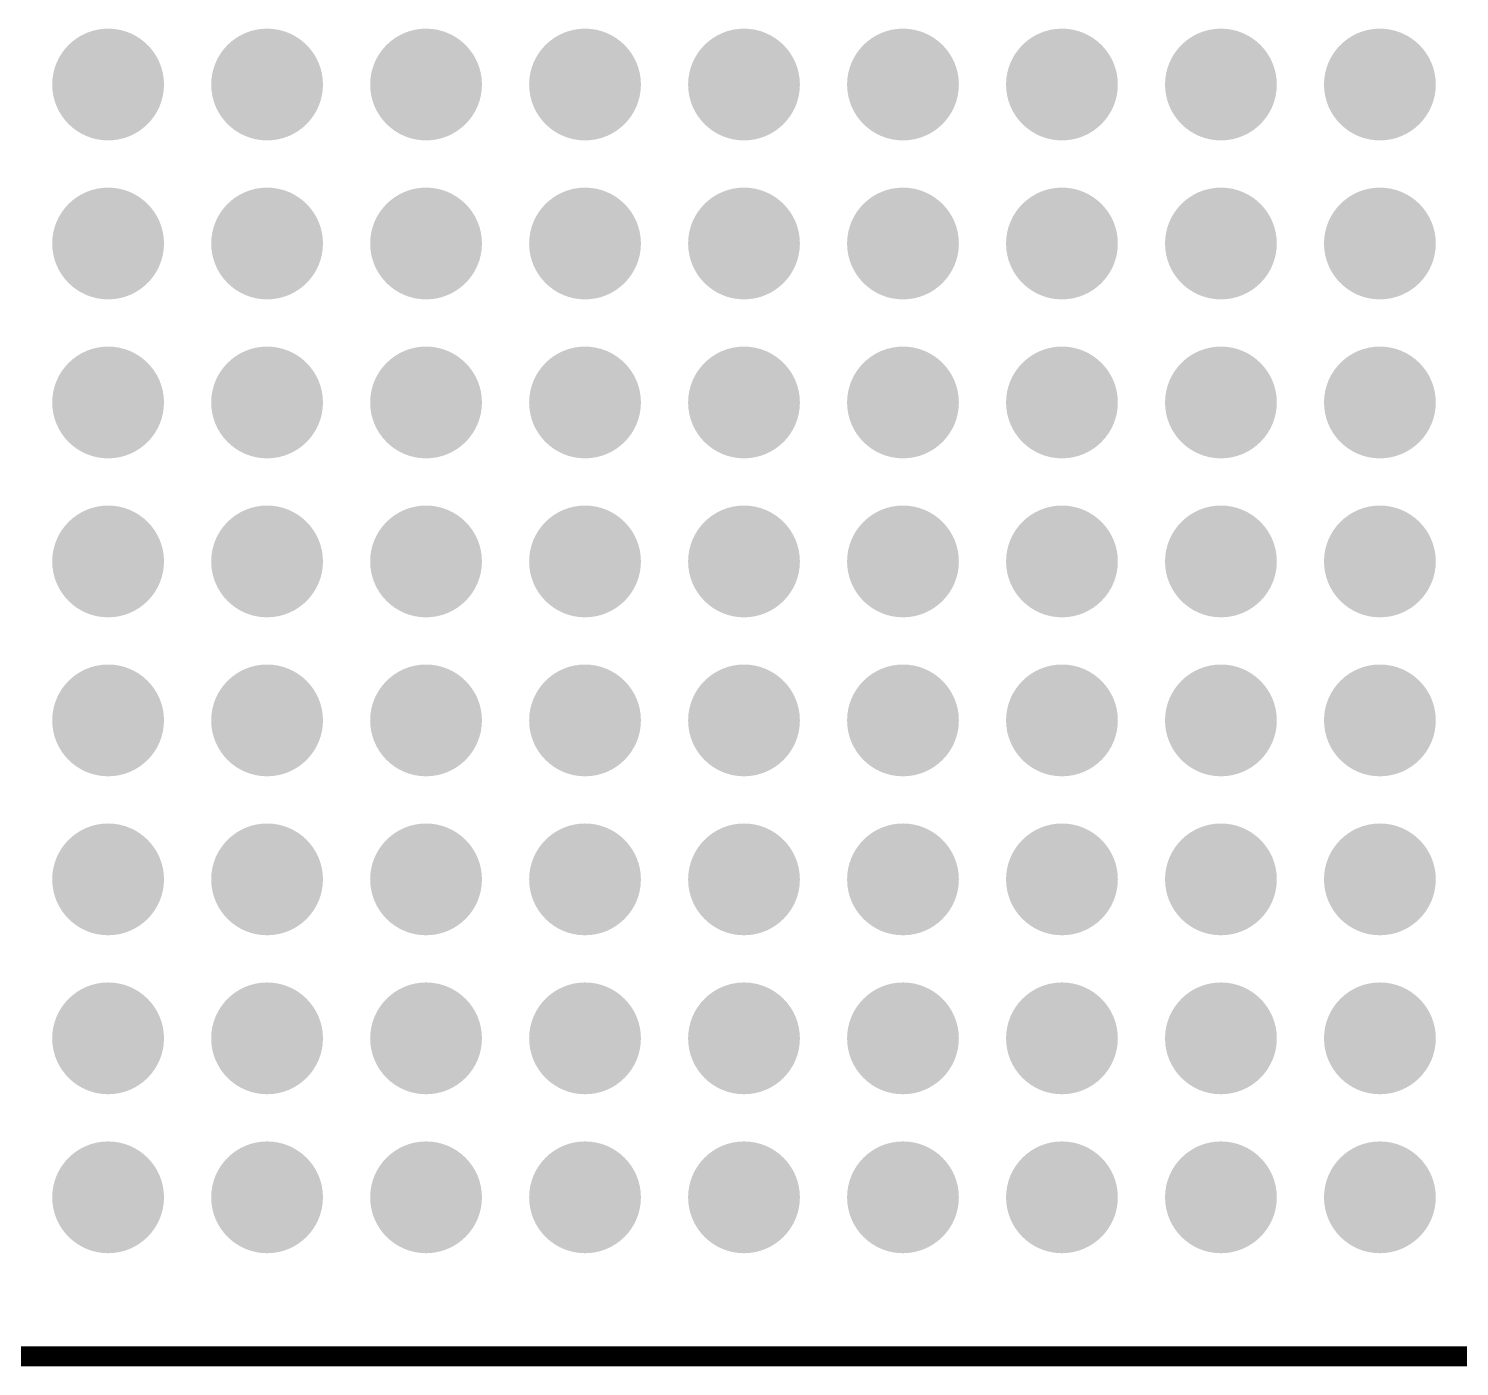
# Model space of a CAD drawing. Header units: inches. Extents: x -6.4 to 91.8, y -6.4 to 92.5.
# Drawn here: x 47.47 to 56.47, y 20.04 to 28.45 of the extents above; entities that cross this region are included whole.
import ezdxf

# ---------------------------------------------------------------- set-up
doc = ezdxf.new("R2010")
doc.units = ezdxf.units.IN
for name, color, linetype in [('Mechanical 13', 56, 'Continuous'), ('TOP', 1, 'Continuous'), ('Top Paste', 8, 'Continuous'), ('Top Solder', 216, 'Continuous')]:
    doc.layers.add(name, color=color, linetype=linetype)

msp = doc.modelspace()

# ---------------------------------------------------------------- hatches: boundary and pattern name
at = {"layer": 'TOP'}
h = msp.add_hatch(color=1, dxfattribs=at)
edge = h.paths.add_edge_path()
edge.add_arc((47.972, 28.102), 0.25, 0, 360)
h = msp.add_hatch(color=1, dxfattribs=at)
edge = h.paths.add_edge_path()
edge.add_arc((48.972, 28.102), 0.25, 0, 360)
h = msp.add_hatch(color=1, dxfattribs=at)
edge = h.paths.add_edge_path()
edge.add_arc((49.972, 28.102), 0.25, 0, 360)
h = msp.add_hatch(color=1, dxfattribs=at)
edge = h.paths.add_edge_path()
edge.add_arc((50.972, 28.102), 0.25, 0, 360)
h = msp.add_hatch(color=1, dxfattribs=at)
edge = h.paths.add_edge_path()
edge.add_arc((51.972, 28.102), 0.25, 0, 360)
h = msp.add_hatch(color=1, dxfattribs=at)
edge = h.paths.add_edge_path()
edge.add_arc((52.972, 28.102), 0.25, 0, 360)
h = msp.add_hatch(color=1, dxfattribs=at)
edge = h.paths.add_edge_path()
edge.add_arc((53.972, 28.102), 0.25, 0, 360)
h = msp.add_hatch(color=1, dxfattribs=at)
edge = h.paths.add_edge_path()
edge.add_arc((54.972, 28.102), 0.25, 0, 360)
h = msp.add_hatch(color=1, dxfattribs=at)
edge = h.paths.add_edge_path()
edge.add_arc((55.972, 28.102), 0.25, 0, 360)
h = msp.add_hatch(color=1, dxfattribs=at)
edge = h.paths.add_edge_path()
edge.add_arc((47.972, 27.102), 0.25, 0, 360)
h = msp.add_hatch(color=1, dxfattribs=at)
edge = h.paths.add_edge_path()
edge.add_arc((48.972, 27.102), 0.25, 0, 360)
h = msp.add_hatch(color=1, dxfattribs=at)
edge = h.paths.add_edge_path()
edge.add_arc((49.972, 27.102), 0.25, 0, 360)
h = msp.add_hatch(color=1, dxfattribs=at)
edge = h.paths.add_edge_path()
edge.add_arc((50.972, 27.102), 0.25, 0, 360)
h = msp.add_hatch(color=1, dxfattribs=at)
edge = h.paths.add_edge_path()
edge.add_arc((51.972, 27.102), 0.25, 0, 360)
h = msp.add_hatch(color=1, dxfattribs=at)
edge = h.paths.add_edge_path()
edge.add_arc((52.972, 27.102), 0.25, 0, 360)
h = msp.add_hatch(color=1, dxfattribs=at)
edge = h.paths.add_edge_path()
edge.add_arc((53.972, 27.102), 0.25, 0, 360)
h = msp.add_hatch(color=1, dxfattribs=at)
edge = h.paths.add_edge_path()
edge.add_arc((54.972, 27.102), 0.25, 0, 360)
h = msp.add_hatch(color=1, dxfattribs=at)
edge = h.paths.add_edge_path()
edge.add_arc((55.972, 27.102), 0.25, 0, 360)
h = msp.add_hatch(color=1, dxfattribs=at)
edge = h.paths.add_edge_path()
edge.add_arc((47.972, 26.102), 0.25, 0, 360)
h = msp.add_hatch(color=1, dxfattribs=at)
edge = h.paths.add_edge_path()
edge.add_arc((48.972, 26.102), 0.25, 0, 360)
h = msp.add_hatch(color=1, dxfattribs=at)
edge = h.paths.add_edge_path()
edge.add_arc((49.972, 26.102), 0.25, 0, 360)
h = msp.add_hatch(color=1, dxfattribs=at)
edge = h.paths.add_edge_path()
edge.add_arc((50.972, 26.102), 0.25, 0, 360)
h = msp.add_hatch(color=1, dxfattribs=at)
edge = h.paths.add_edge_path()
edge.add_arc((51.972, 26.102), 0.25, 0, 360)
h = msp.add_hatch(color=1, dxfattribs=at)
edge = h.paths.add_edge_path()
edge.add_arc((52.972, 26.102), 0.25, 0, 360)
h = msp.add_hatch(color=1, dxfattribs=at)
edge = h.paths.add_edge_path()
edge.add_arc((53.972, 26.102), 0.25, 0, 360)
h = msp.add_hatch(color=1, dxfattribs=at)
edge = h.paths.add_edge_path()
edge.add_arc((54.972, 26.102), 0.25, 0, 360)
h = msp.add_hatch(color=1, dxfattribs=at)
edge = h.paths.add_edge_path()
edge.add_arc((55.972, 26.102), 0.25, 0, 360)
h = msp.add_hatch(color=1, dxfattribs=at)
edge = h.paths.add_edge_path()
edge.add_arc((47.972, 25.102), 0.25, 0, 360)
h = msp.add_hatch(color=1, dxfattribs=at)
edge = h.paths.add_edge_path()
edge.add_arc((48.972, 25.102), 0.25, 0, 360)
h = msp.add_hatch(color=1, dxfattribs=at)
edge = h.paths.add_edge_path()
edge.add_arc((49.972, 25.102), 0.25, 0, 360)
h = msp.add_hatch(color=1, dxfattribs=at)
edge = h.paths.add_edge_path()
edge.add_arc((50.972, 25.102), 0.25, 0, 360)
h = msp.add_hatch(color=1, dxfattribs=at)
edge = h.paths.add_edge_path()
edge.add_arc((51.972, 25.102), 0.25, 0, 360)
h = msp.add_hatch(color=1, dxfattribs=at)
edge = h.paths.add_edge_path()
edge.add_arc((52.972, 25.102), 0.25, 0, 360)
h = msp.add_hatch(color=1, dxfattribs=at)
edge = h.paths.add_edge_path()
edge.add_arc((53.972, 25.102), 0.25, 0, 360)
h = msp.add_hatch(color=1, dxfattribs=at)
edge = h.paths.add_edge_path()
edge.add_arc((54.972, 25.102), 0.25, 0, 360)
h = msp.add_hatch(color=1, dxfattribs=at)
edge = h.paths.add_edge_path()
edge.add_arc((55.972, 25.102), 0.25, 0, 360)
h = msp.add_hatch(color=1, dxfattribs=at)
edge = h.paths.add_edge_path()
edge.add_arc((47.972, 24.102), 0.25, 0, 360)
h = msp.add_hatch(color=1, dxfattribs=at)
edge = h.paths.add_edge_path()
edge.add_arc((48.972, 24.102), 0.25, 0, 360)
h = msp.add_hatch(color=1, dxfattribs=at)
edge = h.paths.add_edge_path()
edge.add_arc((49.972, 24.102), 0.25, 0, 360)
h = msp.add_hatch(color=1, dxfattribs=at)
edge = h.paths.add_edge_path()
edge.add_arc((50.972, 24.102), 0.25, 0, 360)
h = msp.add_hatch(color=1, dxfattribs=at)
edge = h.paths.add_edge_path()
edge.add_arc((51.972, 24.102), 0.25, 0, 360)
h = msp.add_hatch(color=1, dxfattribs=at)
edge = h.paths.add_edge_path()
edge.add_arc((52.972, 24.102), 0.25, 0, 360)
h = msp.add_hatch(color=1, dxfattribs=at)
edge = h.paths.add_edge_path()
edge.add_arc((53.972, 24.102), 0.25, 0, 360)
h = msp.add_hatch(color=1, dxfattribs=at)
edge = h.paths.add_edge_path()
edge.add_arc((54.972, 24.102), 0.25, 0, 360)
h = msp.add_hatch(color=1, dxfattribs=at)
edge = h.paths.add_edge_path()
edge.add_arc((55.972, 24.102), 0.25, 0, 360)
h = msp.add_hatch(color=1, dxfattribs=at)
edge = h.paths.add_edge_path()
edge.add_arc((47.972, 23.102), 0.25, 0, 360)
h = msp.add_hatch(color=1, dxfattribs=at)
edge = h.paths.add_edge_path()
edge.add_arc((48.972, 23.102), 0.25, 0, 360)
h = msp.add_hatch(color=1, dxfattribs=at)
edge = h.paths.add_edge_path()
edge.add_arc((49.972, 23.102), 0.25, 0, 360)
h = msp.add_hatch(color=1, dxfattribs=at)
edge = h.paths.add_edge_path()
edge.add_arc((50.972, 23.102), 0.25, 0, 360)
h = msp.add_hatch(color=1, dxfattribs=at)
edge = h.paths.add_edge_path()
edge.add_arc((51.972, 23.102), 0.25, 0, 360)
h = msp.add_hatch(color=1, dxfattribs=at)
edge = h.paths.add_edge_path()
edge.add_arc((52.972, 23.102), 0.25, 0, 360)
h = msp.add_hatch(color=1, dxfattribs=at)
edge = h.paths.add_edge_path()
edge.add_arc((53.972, 23.102), 0.25, 0, 360)
h = msp.add_hatch(color=1, dxfattribs=at)
edge = h.paths.add_edge_path()
edge.add_arc((54.972, 23.102), 0.25, 0, 360)
h = msp.add_hatch(color=1, dxfattribs=at)
edge = h.paths.add_edge_path()
edge.add_arc((55.972, 23.102), 0.25, 0, 360)
h = msp.add_hatch(color=1, dxfattribs=at)
edge = h.paths.add_edge_path()
edge.add_arc((47.972, 22.102), 0.25, 0, 360)
h = msp.add_hatch(color=1, dxfattribs=at)
edge = h.paths.add_edge_path()
edge.add_arc((48.972, 22.102), 0.25, 0, 360)
h = msp.add_hatch(color=1, dxfattribs=at)
edge = h.paths.add_edge_path()
edge.add_arc((49.972, 22.102), 0.25, 0, 360)
h = msp.add_hatch(color=1, dxfattribs=at)
edge = h.paths.add_edge_path()
edge.add_arc((50.972, 22.102), 0.25, 0, 360)
h = msp.add_hatch(color=1, dxfattribs=at)
edge = h.paths.add_edge_path()
edge.add_arc((51.972, 22.102), 0.25, 0, 360)
h = msp.add_hatch(color=1, dxfattribs=at)
edge = h.paths.add_edge_path()
edge.add_arc((52.972, 22.102), 0.25, 0, 360)
h = msp.add_hatch(color=1, dxfattribs=at)
edge = h.paths.add_edge_path()
edge.add_arc((53.972, 22.102), 0.25, 0, 360)
h = msp.add_hatch(color=1, dxfattribs=at)
edge = h.paths.add_edge_path()
edge.add_arc((54.972, 22.102), 0.25, 0, 360)
h = msp.add_hatch(color=1, dxfattribs=at)
edge = h.paths.add_edge_path()
edge.add_arc((55.972, 22.102), 0.25, 0, 360)
h = msp.add_hatch(color=1, dxfattribs=at)
edge = h.paths.add_edge_path()
edge.add_arc((47.972, 21.102), 0.25, 0, 360)
h = msp.add_hatch(color=1, dxfattribs=at)
edge = h.paths.add_edge_path()
edge.add_arc((48.972, 21.102), 0.25, 0, 360)
h = msp.add_hatch(color=1, dxfattribs=at)
edge = h.paths.add_edge_path()
edge.add_arc((49.972, 21.102), 0.25, 0, 360)
h = msp.add_hatch(color=1, dxfattribs=at)
edge = h.paths.add_edge_path()
edge.add_arc((50.972, 21.102), 0.25, 0, 360)
h = msp.add_hatch(color=1, dxfattribs=at)
edge = h.paths.add_edge_path()
edge.add_arc((51.972, 21.102), 0.25, 0, 360)
h = msp.add_hatch(color=1, dxfattribs=at)
edge = h.paths.add_edge_path()
edge.add_arc((52.972, 21.102), 0.25, 0, 360)
h = msp.add_hatch(color=1, dxfattribs=at)
edge = h.paths.add_edge_path()
edge.add_arc((53.972, 21.102), 0.25, 0, 360)
h = msp.add_hatch(color=1, dxfattribs=at)
edge = h.paths.add_edge_path()
edge.add_arc((54.972, 21.102), 0.25, 0, 360)
h = msp.add_hatch(color=1, dxfattribs=at)
edge = h.paths.add_edge_path()
edge.add_arc((55.972, 21.102), 0.25, 0, 360)
at = {"layer": 'Top Paste'}
h = msp.add_hatch(color=8, dxfattribs=at)
edge = h.paths.add_edge_path()
edge.add_arc((47.972, 28.102), 0.25, 0, 360)
h = msp.add_hatch(color=8, dxfattribs=at)
edge = h.paths.add_edge_path()
edge.add_arc((48.972, 28.102), 0.25, 0, 360)
h = msp.add_hatch(color=8, dxfattribs=at)
edge = h.paths.add_edge_path()
edge.add_arc((49.972, 28.102), 0.25, 0, 360)
h = msp.add_hatch(color=8, dxfattribs=at)
edge = h.paths.add_edge_path()
edge.add_arc((50.972, 28.102), 0.25, 0, 360)
h = msp.add_hatch(color=8, dxfattribs=at)
edge = h.paths.add_edge_path()
edge.add_arc((51.972, 28.102), 0.25, 0, 360)
h = msp.add_hatch(color=8, dxfattribs=at)
edge = h.paths.add_edge_path()
edge.add_arc((52.972, 28.102), 0.25, 0, 360)
h = msp.add_hatch(color=8, dxfattribs=at)
edge = h.paths.add_edge_path()
edge.add_arc((53.972, 28.102), 0.25, 0, 360)
h = msp.add_hatch(color=8, dxfattribs=at)
edge = h.paths.add_edge_path()
edge.add_arc((54.972, 28.102), 0.25, 0, 360)
h = msp.add_hatch(color=8, dxfattribs=at)
edge = h.paths.add_edge_path()
edge.add_arc((55.972, 28.102), 0.25, 0, 360)
h = msp.add_hatch(color=8, dxfattribs=at)
edge = h.paths.add_edge_path()
edge.add_arc((47.972, 27.102), 0.25, 0, 360)
h = msp.add_hatch(color=8, dxfattribs=at)
edge = h.paths.add_edge_path()
edge.add_arc((48.972, 27.102), 0.25, 0, 360)
h = msp.add_hatch(color=8, dxfattribs=at)
edge = h.paths.add_edge_path()
edge.add_arc((49.972, 27.102), 0.25, 0, 360)
h = msp.add_hatch(color=8, dxfattribs=at)
edge = h.paths.add_edge_path()
edge.add_arc((50.972, 27.102), 0.25, 0, 360)
h = msp.add_hatch(color=8, dxfattribs=at)
edge = h.paths.add_edge_path()
edge.add_arc((51.972, 27.102), 0.25, 0, 360)
h = msp.add_hatch(color=8, dxfattribs=at)
edge = h.paths.add_edge_path()
edge.add_arc((52.972, 27.102), 0.25, 0, 360)
h = msp.add_hatch(color=8, dxfattribs=at)
edge = h.paths.add_edge_path()
edge.add_arc((53.972, 27.102), 0.25, 0, 360)
h = msp.add_hatch(color=8, dxfattribs=at)
edge = h.paths.add_edge_path()
edge.add_arc((54.972, 27.102), 0.25, 0, 360)
h = msp.add_hatch(color=8, dxfattribs=at)
edge = h.paths.add_edge_path()
edge.add_arc((55.972, 27.102), 0.25, 0, 360)
h = msp.add_hatch(color=8, dxfattribs=at)
edge = h.paths.add_edge_path()
edge.add_arc((47.972, 26.102), 0.25, 0, 360)
h = msp.add_hatch(color=8, dxfattribs=at)
edge = h.paths.add_edge_path()
edge.add_arc((48.972, 26.102), 0.25, 0, 360)
h = msp.add_hatch(color=8, dxfattribs=at)
edge = h.paths.add_edge_path()
edge.add_arc((49.972, 26.102), 0.25, 0, 360)
h = msp.add_hatch(color=8, dxfattribs=at)
edge = h.paths.add_edge_path()
edge.add_arc((50.972, 26.102), 0.25, 0, 360)
h = msp.add_hatch(color=8, dxfattribs=at)
edge = h.paths.add_edge_path()
edge.add_arc((51.972, 26.102), 0.25, 0, 360)
h = msp.add_hatch(color=8, dxfattribs=at)
edge = h.paths.add_edge_path()
edge.add_arc((52.972, 26.102), 0.25, 0, 360)
h = msp.add_hatch(color=8, dxfattribs=at)
edge = h.paths.add_edge_path()
edge.add_arc((53.972, 26.102), 0.25, 0, 360)
h = msp.add_hatch(color=8, dxfattribs=at)
edge = h.paths.add_edge_path()
edge.add_arc((54.972, 26.102), 0.25, 0, 360)
h = msp.add_hatch(color=8, dxfattribs=at)
edge = h.paths.add_edge_path()
edge.add_arc((55.972, 26.102), 0.25, 0, 360)
h = msp.add_hatch(color=8, dxfattribs=at)
edge = h.paths.add_edge_path()
edge.add_arc((47.972, 25.102), 0.25, 0, 360)
h = msp.add_hatch(color=8, dxfattribs=at)
edge = h.paths.add_edge_path()
edge.add_arc((48.972, 25.102), 0.25, 0, 360)
h = msp.add_hatch(color=8, dxfattribs=at)
edge = h.paths.add_edge_path()
edge.add_arc((49.972, 25.102), 0.25, 0, 360)
h = msp.add_hatch(color=8, dxfattribs=at)
edge = h.paths.add_edge_path()
edge.add_arc((50.972, 25.102), 0.25, 0, 360)
h = msp.add_hatch(color=8, dxfattribs=at)
edge = h.paths.add_edge_path()
edge.add_arc((51.972, 25.102), 0.25, 0, 360)
h = msp.add_hatch(color=8, dxfattribs=at)
edge = h.paths.add_edge_path()
edge.add_arc((52.972, 25.102), 0.25, 0, 360)
h = msp.add_hatch(color=8, dxfattribs=at)
edge = h.paths.add_edge_path()
edge.add_arc((53.972, 25.102), 0.25, 0, 360)
h = msp.add_hatch(color=8, dxfattribs=at)
edge = h.paths.add_edge_path()
edge.add_arc((54.972, 25.102), 0.25, 0, 360)
h = msp.add_hatch(color=8, dxfattribs=at)
edge = h.paths.add_edge_path()
edge.add_arc((55.972, 25.102), 0.25, 0, 360)
h = msp.add_hatch(color=8, dxfattribs=at)
edge = h.paths.add_edge_path()
edge.add_arc((47.972, 24.102), 0.25, 0, 360)
h = msp.add_hatch(color=8, dxfattribs=at)
edge = h.paths.add_edge_path()
edge.add_arc((48.972, 24.102), 0.25, 0, 360)
h = msp.add_hatch(color=8, dxfattribs=at)
edge = h.paths.add_edge_path()
edge.add_arc((49.972, 24.102), 0.25, 0, 360)
h = msp.add_hatch(color=8, dxfattribs=at)
edge = h.paths.add_edge_path()
edge.add_arc((50.972, 24.102), 0.25, 0, 360)
h = msp.add_hatch(color=8, dxfattribs=at)
edge = h.paths.add_edge_path()
edge.add_arc((51.972, 24.102), 0.25, 0, 360)
h = msp.add_hatch(color=8, dxfattribs=at)
edge = h.paths.add_edge_path()
edge.add_arc((52.972, 24.102), 0.25, 0, 360)
h = msp.add_hatch(color=8, dxfattribs=at)
edge = h.paths.add_edge_path()
edge.add_arc((53.972, 24.102), 0.25, 0, 360)
h = msp.add_hatch(color=8, dxfattribs=at)
edge = h.paths.add_edge_path()
edge.add_arc((54.972, 24.102), 0.25, 0, 360)
h = msp.add_hatch(color=8, dxfattribs=at)
edge = h.paths.add_edge_path()
edge.add_arc((55.972, 24.102), 0.25, 0, 360)
h = msp.add_hatch(color=8, dxfattribs=at)
edge = h.paths.add_edge_path()
edge.add_arc((47.972, 23.102), 0.25, 0, 360)
h = msp.add_hatch(color=8, dxfattribs=at)
edge = h.paths.add_edge_path()
edge.add_arc((48.972, 23.102), 0.25, 0, 360)
h = msp.add_hatch(color=8, dxfattribs=at)
edge = h.paths.add_edge_path()
edge.add_arc((49.972, 23.102), 0.25, 0, 360)
h = msp.add_hatch(color=8, dxfattribs=at)
edge = h.paths.add_edge_path()
edge.add_arc((50.972, 23.102), 0.25, 0, 360)
h = msp.add_hatch(color=8, dxfattribs=at)
edge = h.paths.add_edge_path()
edge.add_arc((51.972, 23.102), 0.25, 0, 360)
h = msp.add_hatch(color=8, dxfattribs=at)
edge = h.paths.add_edge_path()
edge.add_arc((52.972, 23.102), 0.25, 0, 360)
h = msp.add_hatch(color=8, dxfattribs=at)
edge = h.paths.add_edge_path()
edge.add_arc((53.972, 23.102), 0.25, 0, 360)
h = msp.add_hatch(color=8, dxfattribs=at)
edge = h.paths.add_edge_path()
edge.add_arc((54.972, 23.102), 0.25, 0, 360)
h = msp.add_hatch(color=8, dxfattribs=at)
edge = h.paths.add_edge_path()
edge.add_arc((55.972, 23.102), 0.25, 0, 360)
h = msp.add_hatch(color=8, dxfattribs=at)
edge = h.paths.add_edge_path()
edge.add_arc((47.972, 22.102), 0.25, 0, 360)
h = msp.add_hatch(color=8, dxfattribs=at)
edge = h.paths.add_edge_path()
edge.add_arc((48.972, 22.102), 0.25, 0, 360)
h = msp.add_hatch(color=8, dxfattribs=at)
edge = h.paths.add_edge_path()
edge.add_arc((49.972, 22.102), 0.25, 0, 360)
h = msp.add_hatch(color=8, dxfattribs=at)
edge = h.paths.add_edge_path()
edge.add_arc((50.972, 22.102), 0.25, 0, 360)
h = msp.add_hatch(color=8, dxfattribs=at)
edge = h.paths.add_edge_path()
edge.add_arc((51.972, 22.102), 0.25, 0, 360)
h = msp.add_hatch(color=8, dxfattribs=at)
edge = h.paths.add_edge_path()
edge.add_arc((52.972, 22.102), 0.25, 0, 360)
h = msp.add_hatch(color=8, dxfattribs=at)
edge = h.paths.add_edge_path()
edge.add_arc((53.972, 22.102), 0.25, 0, 360)
h = msp.add_hatch(color=8, dxfattribs=at)
edge = h.paths.add_edge_path()
edge.add_arc((54.972, 22.102), 0.25, 0, 360)
h = msp.add_hatch(color=8, dxfattribs=at)
edge = h.paths.add_edge_path()
edge.add_arc((55.972, 22.102), 0.25, 0, 360)
h = msp.add_hatch(color=8, dxfattribs=at)
edge = h.paths.add_edge_path()
edge.add_arc((47.972, 21.102), 0.25, 0, 360)
h = msp.add_hatch(color=8, dxfattribs=at)
edge = h.paths.add_edge_path()
edge.add_arc((48.972, 21.102), 0.25, 0, 360)
h = msp.add_hatch(color=8, dxfattribs=at)
edge = h.paths.add_edge_path()
edge.add_arc((49.972, 21.102), 0.25, 0, 360)
h = msp.add_hatch(color=8, dxfattribs=at)
edge = h.paths.add_edge_path()
edge.add_arc((50.972, 21.102), 0.25, 0, 360)
h = msp.add_hatch(color=8, dxfattribs=at)
edge = h.paths.add_edge_path()
edge.add_arc((51.972, 21.102), 0.25, 0, 360)
h = msp.add_hatch(color=8, dxfattribs=at)
edge = h.paths.add_edge_path()
edge.add_arc((52.972, 21.102), 0.25, 0, 360)
h = msp.add_hatch(color=8, dxfattribs=at)
edge = h.paths.add_edge_path()
edge.add_arc((53.972, 21.102), 0.25, 0, 360)
h = msp.add_hatch(color=8, dxfattribs=at)
edge = h.paths.add_edge_path()
edge.add_arc((54.972, 21.102), 0.25, 0, 360)
h = msp.add_hatch(color=8, dxfattribs=at)
edge = h.paths.add_edge_path()
edge.add_arc((55.972, 21.102), 0.25, 0, 360)
at = {"layer": 'Top Solder'}
h = msp.add_hatch(color=216, dxfattribs=at)
edge = h.paths.add_edge_path()
edge.add_arc((47.972, 28.102), 0.3516, 0, 360)
h = msp.add_hatch(color=216, dxfattribs=at)
edge = h.paths.add_edge_path()
edge.add_arc((48.972, 28.102), 0.3516, 0, 360)
h = msp.add_hatch(color=216, dxfattribs=at)
edge = h.paths.add_edge_path()
edge.add_arc((49.972, 28.102), 0.3516, 0, 360)
h = msp.add_hatch(color=216, dxfattribs=at)
edge = h.paths.add_edge_path()
edge.add_arc((50.972, 28.102), 0.3516, 0, 360)
h = msp.add_hatch(color=216, dxfattribs=at)
edge = h.paths.add_edge_path()
edge.add_arc((51.972, 28.102), 0.3516, 0, 360)
h = msp.add_hatch(color=216, dxfattribs=at)
edge = h.paths.add_edge_path()
edge.add_arc((52.972, 28.102), 0.3516, 0, 360)
h = msp.add_hatch(color=216, dxfattribs=at)
edge = h.paths.add_edge_path()
edge.add_arc((53.972, 28.102), 0.3516, 0, 360)
h = msp.add_hatch(color=216, dxfattribs=at)
edge = h.paths.add_edge_path()
edge.add_arc((54.972, 28.102), 0.3516, 0, 360)
h = msp.add_hatch(color=216, dxfattribs=at)
edge = h.paths.add_edge_path()
edge.add_arc((55.972, 28.102), 0.3516, 0, 360)
h = msp.add_hatch(color=216, dxfattribs=at)
edge = h.paths.add_edge_path()
edge.add_arc((47.972, 27.102), 0.3516, 0, 360)
h = msp.add_hatch(color=216, dxfattribs=at)
edge = h.paths.add_edge_path()
edge.add_arc((48.972, 27.102), 0.3516, 0, 360)
h = msp.add_hatch(color=216, dxfattribs=at)
edge = h.paths.add_edge_path()
edge.add_arc((49.972, 27.102), 0.3516, 0, 360)
h = msp.add_hatch(color=216, dxfattribs=at)
edge = h.paths.add_edge_path()
edge.add_arc((50.972, 27.102), 0.3516, 0, 360)
h = msp.add_hatch(color=216, dxfattribs=at)
edge = h.paths.add_edge_path()
edge.add_arc((51.972, 27.102), 0.3516, 0, 360)
h = msp.add_hatch(color=216, dxfattribs=at)
edge = h.paths.add_edge_path()
edge.add_arc((52.972, 27.102), 0.3516, 0, 360)
h = msp.add_hatch(color=216, dxfattribs=at)
edge = h.paths.add_edge_path()
edge.add_arc((53.972, 27.102), 0.3516, 0, 360)
h = msp.add_hatch(color=216, dxfattribs=at)
edge = h.paths.add_edge_path()
edge.add_arc((54.972, 27.102), 0.3516, 0, 360)
h = msp.add_hatch(color=216, dxfattribs=at)
edge = h.paths.add_edge_path()
edge.add_arc((55.972, 27.102), 0.3516, 0, 360)
h = msp.add_hatch(color=216, dxfattribs=at)
edge = h.paths.add_edge_path()
edge.add_arc((47.972, 26.102), 0.3516, 0, 360)
h = msp.add_hatch(color=216, dxfattribs=at)
edge = h.paths.add_edge_path()
edge.add_arc((48.972, 26.102), 0.3516, 0, 360)
h = msp.add_hatch(color=216, dxfattribs=at)
edge = h.paths.add_edge_path()
edge.add_arc((49.972, 26.102), 0.3516, 0, 360)
h = msp.add_hatch(color=216, dxfattribs=at)
edge = h.paths.add_edge_path()
edge.add_arc((50.972, 26.102), 0.3516, 0, 360)
h = msp.add_hatch(color=216, dxfattribs=at)
edge = h.paths.add_edge_path()
edge.add_arc((51.972, 26.102), 0.3516, 0, 360)
h = msp.add_hatch(color=216, dxfattribs=at)
edge = h.paths.add_edge_path()
edge.add_arc((52.972, 26.102), 0.3516, 0, 360)
h = msp.add_hatch(color=216, dxfattribs=at)
edge = h.paths.add_edge_path()
edge.add_arc((53.972, 26.102), 0.3516, 0, 360)
h = msp.add_hatch(color=216, dxfattribs=at)
edge = h.paths.add_edge_path()
edge.add_arc((54.972, 26.102), 0.3516, 0, 360)
h = msp.add_hatch(color=216, dxfattribs=at)
edge = h.paths.add_edge_path()
edge.add_arc((55.972, 26.102), 0.3516, 0, 360)
h = msp.add_hatch(color=216, dxfattribs=at)
edge = h.paths.add_edge_path()
edge.add_arc((47.972, 25.102), 0.3516, 0, 360)
h = msp.add_hatch(color=216, dxfattribs=at)
edge = h.paths.add_edge_path()
edge.add_arc((48.972, 25.102), 0.3516, 0, 360)
h = msp.add_hatch(color=216, dxfattribs=at)
edge = h.paths.add_edge_path()
edge.add_arc((49.972, 25.102), 0.3516, 0, 360)
h = msp.add_hatch(color=216, dxfattribs=at)
edge = h.paths.add_edge_path()
edge.add_arc((50.972, 25.102), 0.3516, 0, 360)
h = msp.add_hatch(color=216, dxfattribs=at)
edge = h.paths.add_edge_path()
edge.add_arc((51.972, 25.102), 0.3516, 0, 360)
h = msp.add_hatch(color=216, dxfattribs=at)
edge = h.paths.add_edge_path()
edge.add_arc((52.972, 25.102), 0.3516, 0, 360)
h = msp.add_hatch(color=216, dxfattribs=at)
edge = h.paths.add_edge_path()
edge.add_arc((53.972, 25.102), 0.3516, 0, 360)
h = msp.add_hatch(color=216, dxfattribs=at)
edge = h.paths.add_edge_path()
edge.add_arc((54.972, 25.102), 0.3516, 0, 360)
h = msp.add_hatch(color=216, dxfattribs=at)
edge = h.paths.add_edge_path()
edge.add_arc((55.972, 25.102), 0.3516, 0, 360)
h = msp.add_hatch(color=216, dxfattribs=at)
edge = h.paths.add_edge_path()
edge.add_arc((47.972, 24.102), 0.3516, 0, 360)
h = msp.add_hatch(color=216, dxfattribs=at)
edge = h.paths.add_edge_path()
edge.add_arc((48.972, 24.102), 0.3516, 0, 360)
h = msp.add_hatch(color=216, dxfattribs=at)
edge = h.paths.add_edge_path()
edge.add_arc((49.972, 24.102), 0.3516, 0, 360)
h = msp.add_hatch(color=216, dxfattribs=at)
edge = h.paths.add_edge_path()
edge.add_arc((50.972, 24.102), 0.3516, 0, 360)
h = msp.add_hatch(color=216, dxfattribs=at)
edge = h.paths.add_edge_path()
edge.add_arc((51.972, 24.102), 0.3516, 0, 360)
h = msp.add_hatch(color=216, dxfattribs=at)
edge = h.paths.add_edge_path()
edge.add_arc((52.972, 24.102), 0.3516, 0, 360)
h = msp.add_hatch(color=216, dxfattribs=at)
edge = h.paths.add_edge_path()
edge.add_arc((53.972, 24.102), 0.3516, 0, 360)
h = msp.add_hatch(color=216, dxfattribs=at)
edge = h.paths.add_edge_path()
edge.add_arc((54.972, 24.102), 0.3516, 0, 360)
h = msp.add_hatch(color=216, dxfattribs=at)
edge = h.paths.add_edge_path()
edge.add_arc((55.972, 24.102), 0.3516, 0, 360)
h = msp.add_hatch(color=216, dxfattribs=at)
edge = h.paths.add_edge_path()
edge.add_arc((47.972, 23.102), 0.3516, 0, 360)
h = msp.add_hatch(color=216, dxfattribs=at)
edge = h.paths.add_edge_path()
edge.add_arc((48.972, 23.102), 0.3516, 0, 360)
h = msp.add_hatch(color=216, dxfattribs=at)
edge = h.paths.add_edge_path()
edge.add_arc((49.972, 23.102), 0.3516, 0, 360)
h = msp.add_hatch(color=216, dxfattribs=at)
edge = h.paths.add_edge_path()
edge.add_arc((50.972, 23.102), 0.3516, 0, 360)
h = msp.add_hatch(color=216, dxfattribs=at)
edge = h.paths.add_edge_path()
edge.add_arc((51.972, 23.102), 0.3516, 0, 360)
h = msp.add_hatch(color=216, dxfattribs=at)
edge = h.paths.add_edge_path()
edge.add_arc((52.972, 23.102), 0.3516, 0, 360)
h = msp.add_hatch(color=216, dxfattribs=at)
edge = h.paths.add_edge_path()
edge.add_arc((53.972, 23.102), 0.3516, 0, 360)
h = msp.add_hatch(color=216, dxfattribs=at)
edge = h.paths.add_edge_path()
edge.add_arc((54.972, 23.102), 0.3516, 0, 360)
h = msp.add_hatch(color=216, dxfattribs=at)
edge = h.paths.add_edge_path()
edge.add_arc((55.972, 23.102), 0.3516, 0, 360)
h = msp.add_hatch(color=216, dxfattribs=at)
edge = h.paths.add_edge_path()
edge.add_arc((47.972, 22.102), 0.3516, 0, 360)
h = msp.add_hatch(color=216, dxfattribs=at)
edge = h.paths.add_edge_path()
edge.add_arc((48.972, 22.102), 0.3516, 0, 360)
h = msp.add_hatch(color=216, dxfattribs=at)
edge = h.paths.add_edge_path()
edge.add_arc((49.972, 22.102), 0.3516, 0, 360)
h = msp.add_hatch(color=216, dxfattribs=at)
edge = h.paths.add_edge_path()
edge.add_arc((50.972, 22.102), 0.3516, 0, 360)
h = msp.add_hatch(color=216, dxfattribs=at)
edge = h.paths.add_edge_path()
edge.add_arc((51.972, 22.102), 0.3516, 0, 360)
h = msp.add_hatch(color=216, dxfattribs=at)
edge = h.paths.add_edge_path()
edge.add_arc((52.972, 22.102), 0.3516, 0, 360)
h = msp.add_hatch(color=216, dxfattribs=at)
edge = h.paths.add_edge_path()
edge.add_arc((53.972, 22.102), 0.3516, 0, 360)
h = msp.add_hatch(color=216, dxfattribs=at)
edge = h.paths.add_edge_path()
edge.add_arc((54.972, 22.102), 0.3516, 0, 360)
h = msp.add_hatch(color=216, dxfattribs=at)
edge = h.paths.add_edge_path()
edge.add_arc((55.972, 22.102), 0.3516, 0, 360)
h = msp.add_hatch(color=216, dxfattribs=at)
edge = h.paths.add_edge_path()
edge.add_arc((47.972, 21.102), 0.3516, 0, 360)
h = msp.add_hatch(color=216, dxfattribs=at)
edge = h.paths.add_edge_path()
edge.add_arc((48.972, 21.102), 0.3516, 0, 360)
h = msp.add_hatch(color=216, dxfattribs=at)
edge = h.paths.add_edge_path()
edge.add_arc((49.972, 21.102), 0.3516, 0, 360)
h = msp.add_hatch(color=216, dxfattribs=at)
edge = h.paths.add_edge_path()
edge.add_arc((50.972, 21.102), 0.3516, 0, 360)
h = msp.add_hatch(color=216, dxfattribs=at)
edge = h.paths.add_edge_path()
edge.add_arc((51.972, 21.102), 0.3516, 0, 360)
h = msp.add_hatch(color=216, dxfattribs=at)
edge = h.paths.add_edge_path()
edge.add_arc((52.972, 21.102), 0.3516, 0, 360)
h = msp.add_hatch(color=216, dxfattribs=at)
edge = h.paths.add_edge_path()
edge.add_arc((53.972, 21.102), 0.3516, 0, 360)
h = msp.add_hatch(color=216, dxfattribs=at)
edge = h.paths.add_edge_path()
edge.add_arc((54.972, 21.102), 0.3516, 0, 360)
h = msp.add_hatch(color=216, dxfattribs=at)
edge = h.paths.add_edge_path()
edge.add_arc((55.972, 21.102), 0.3516, 0, 360)

# ---------------------------------------------------------------- linework, layer by layer
at = {"layer": 'Mechanical 13'}
msp.add_lwpolyline([(28.972, 20.102, 0.127, 0.127, 0), (63.972, 20.102, 0.127, 0.127, 0)], format="xyseb", dxfattribs=at)

doc.saveas('drawing.dxf')
